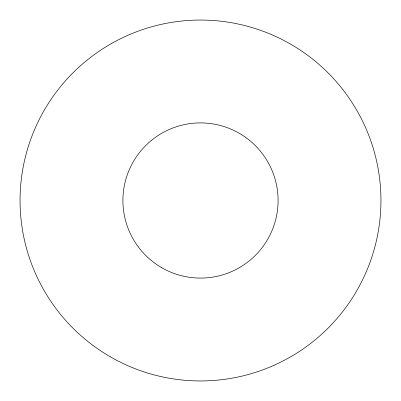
<?xml version="1.0" encoding="UTF-8"?>
<svg xmlns="http://www.w3.org/2000/svg" width="401" height="401" viewBox="0 0 401 401"><rect width="100%" height="100%" fill="white"/><g stroke="black" fill="none" stroke-linecap="round" stroke-linejoin="round"><path stroke-width="0.6" d="M110.275 356.775A180.45 180.45 0 0 0 380.95 200.5A180.45 180.45 0 0 0 110.275 44.225A180.45 180.45 0 0 0 110.275 356.775M161.703 267.698A77.594 77.594 0 0 0 278.093 200.5A77.594 77.594 0 0 0 161.703 133.302A77.594 77.594 0 0 0 161.703 267.698"/></g></svg>
